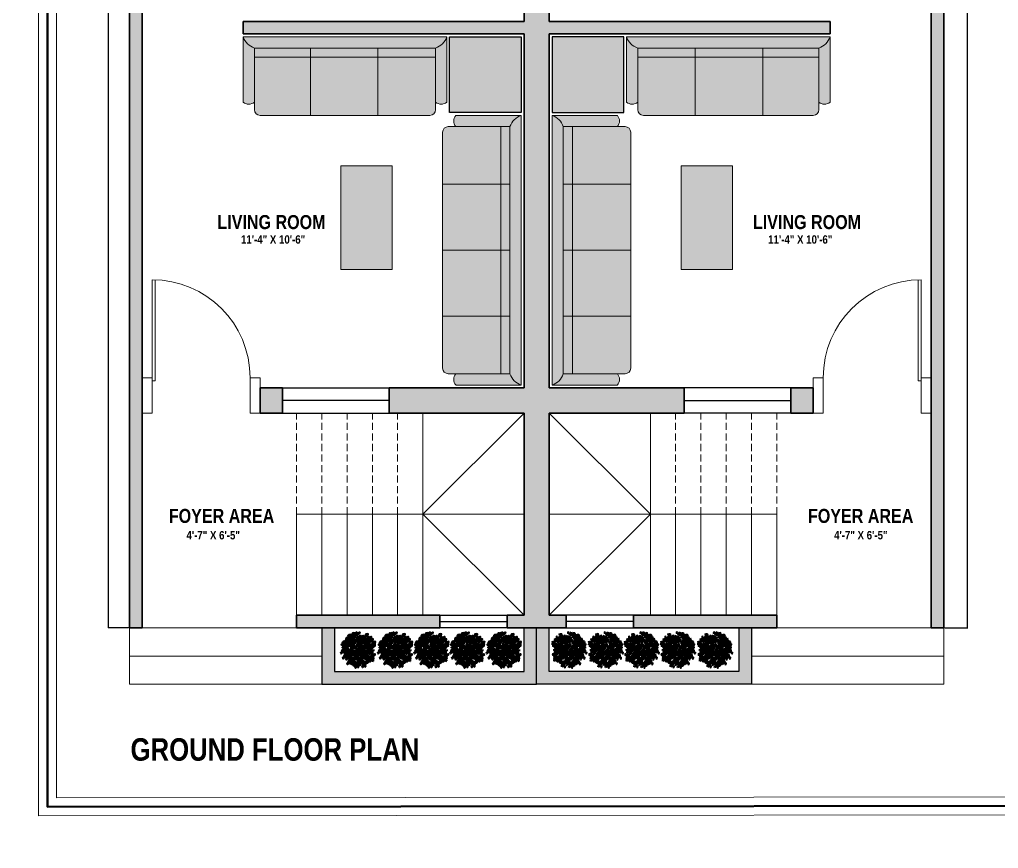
# Model space of a CAD drawing. Header units: inches. Extents: x 218041 to 238734, y -94371 to -86245.
# Drawn here: x 235626.2 to 235974.7, y -90932.5 to -90637.3 of the extents above; entities that cross this region are included whole.
import ezdxf

# ---------------------------------------------------------------- set-up
doc = ezdxf.new("R2010")
doc.units = ezdxf.units.IN
doc.header["$LTSCALE"] = 0.1
doc.header["$MEASUREMENT"] = 0
doc.header["$PDMODE"] = 35
doc.linetypes.add('DASHED2', pattern=[0.375, 0.25, -0.125])
doc.layers.add('dimension', color=5, linetype='Continuous')
doc.layers.add('TEXT', color=250, linetype='Continuous')
for name, color, linetype, lineweight in [('dw', 33, 'Continuous', 15), ('fur', 252, 'Continuous', 13), ('L-shrub', 74, 'Continuous', 35), ('my wall', 7, 'Continuous', 20), ('TREES', 74, 'Continuous', 5), ('Wall', 250, 'Continuous', 30)]:
    doc.layers.add(name, color=color, linetype=linetype, lineweight=lineweight)
doc.layers.add('garden', color=7, linetype='Continuous', lineweight=13, true_color=0x2e8a0a)
doc.layers.add('TAX 2', color=7, linetype='Continuous', true_color=0x5b605f)
doc.styles.get("Standard").update_dxf_attribs({"font": 'swisscb.ttf'})
doc.dimstyles.get("Standard").update_dxf_attribs({"dimtxt": 7, "dimasz": 7, "dimexe": 7, "dimexo": 7, "dimgap": 2, "dimtad": 0, "dimzin": 0, "dimdsep": 46, "dimlunit": 4, "dimtxsty": 'Standard', "dimblk": 'OBLIQUE', "dimcen": 0.09, "dimclrd": 256, "dimclre": 256, "dimclrt": 256, "dimadec": 1, "dimazin": 0, "dimtfac": 1, "dimtofl": 0, "dimtmove": 0, "dimatfit": 3, "dimldrblk": 'OBLIQUE', "dimfxl": 0, "dimfrac": 1, "dimtolj": 1, "dimtzin": 0, "dimlwd": 0, "dimlwe": 0, "dimarcsym": 0})

# ---------------------------------------------------------------- blocks, each defined once
blk = doc.blocks.new('flower shrub 3')
at = {"layer": 'L-shrub', "color": 108}
for p, q in [((-166, 183), (-150, 188)), ((-162, 158), (-166, 183)), ((-150, 167), (-162, 156)), ((-150, 188), (-150, 167)), ((-130, 217), (-123, 236)), ((-223, 82), (-227, 106)), ((-206, -97), (-206, -82)), ((-191, -112), (-206, -97)), ((-205, -83), (-184, -97)), ((-184, -97), (-191, -112)), ((-187, -151), (-180, -132)), ((-170, -152), (-187, -151)), ((-180, -132), (-165, -125)), ((-166, -127), (-170, -152)), ((-162, -112), (-146, -108)), ((-157, -137), (-162, -112)), ((-163, -172), (-163, -156)), ((10, -196), (26, -191)), ((15, -221), (10, -196)), ((26, -212), (15, -223)), ((26, -191), (26, -212))]:
    blk.add_line(p, q, dxfattribs=at)
at = {"layer": 'L-shrub', "color": 2}
for p, q in [((-114, 216), (-130, 217)), ((-123, 236), (-109, 243)), ((-110, 241), (-114, 216)), ((-104, 171), (-104, 187)), ((-90, 157), (-104, 171)), ((-103, 185), (-82, 171)), ((-96, 215), (-80, 219)), ((-92, 190), (-96, 215)), ((-80, 199), (-92, 188)), ((-82, 171), (-90, 157)), ((-80, 219), (-80, 199)), ((21, 185), (37, 190)), ((26, 161), (21, 185)), ((37, 170), (26, 158)), ((37, 190), (37, 170)), ((58, 162), (58, 178)), ((73, 148), (58, 162)), ((60, 176), (81, 162)), ((71, 222), (87, 226)), ((76, 197), (71, 222)), ((81, 162), (73, 148)), ((87, 206), (76, 194)), ((87, 226), (87, 206)), ((-227, 106), (-211, 111)), ((-211, 111), (-211, 91)), ((42, 36), (42, 52)), ((57, 21), (42, 36)), ((44, 50), (65, 36)), ((65, 36), (57, 21)), ((184, 9), (200, 14)), ((188, -15), (184, 9)), ((188, 21), (195, 40)), ((204, 19), (188, 21)), ((195, 40), (210, 46)), ((200, 14), (200, -6)), ((209, 44), (204, 19)), ((-146, -128), (-157, -139)), ((-146, -108), (-146, -128)), ((85, -54), (101, -49)), ((89, -79), (85, -54)), ((100, -70), (89, -81)), ((101, -49), (100, -70)), ((143, -142), (159, -137)), ((148, -167), (143, -142)), ((159, -137), (159, -158)), ((200, -6), (188, -18)), ((219, -21), (219, -5)), ((233, -35), (219, -21)), ((220, -6), (241, -21)), ((241, -21), (233, -35)), ((-149, -186), (-163, -172)), ((-162, -158), (-141, -172)), ((-141, -172), (-149, -186)), ((159, -158), (148, -169))]:
    blk.add_line(p, q, dxfattribs=at)
at = {"layer": 'L-shrub', "color": 98}
blk.add_line((-211, 91), (-223, 79), dxfattribs=at)
for points in [[(-233, 146), (-227, 151), (-237, 156), (-243, 153), (-236, 146)], [(-109, 156), (-114, 149), (-103, 146), (-98, 151), (-107, 155)], [(-215, 63), (-240, 65), (-240, 82), (-221, 76), (-213, 62)], [(-213, 88), (-228, 83), (-233, 99), (-212, 90)], [(-214, 85), (-200, 93), (-191, 79), (-214, 82)], [(-210, 69), (-214, 57), (-194, 57), (-210, 66)], [(-147, 25), (-163, 20), (-168, 35), (-147, 27)], [(-149, 125), (-153, 114), (-133, 113), (-149, 123)], [(-150, 91), (-125, 95), (-121, 79), (-141, 80), (-152, 91)], [(-99, 1), (-85, 10), (-76, -4), (-99, -1)], [(-71, 102), (-67, 90), (-53, 97), (-71, 102)], [(-149, -27), (-164, -39), (-169, -21), (-151, -17), (-149, -27)], [(-159, -12), (-153, -7), (-163, -2), (-168, -5), (-161, -12)], [(-152, -58), (-144, -49), (-163, -43), (-151, -56)], [(-159, -53), (-134, -49), (-130, -65), (-150, -65), (-161, -53)], [(-146, -116), (-132, -108), (-124, -121), (-146, -119)], [(-116, -90), (-104, -75), (-96, -91), (-112, -99), (-116, -90)], [(-103, -102), (-107, -108), (-96, -111), (-91, -106), (-100, -102)], [(-94, -15), (-99, -26), (-79, -27), (-95, -17)], [(-67, -58), (-72, -69), (-52, -69), (-67, -60)], [(-50, -111), (-66, -116), (-70, -100), (-49, -109)], [(-50, -94), (-42, -85), (-62, -79), (-49, -92)], [(-45, -96), (-50, -107), (-29, -108), (-45, -98)], [(-49, -80), (-35, -72), (-26, -85), (-49, -82)], [(-35, -136), (-10, -133), (-6, -149), (-26, -148), (-37, -136)], [(-24, -76), (-20, -88), (-6, -81), (-24, -76)], [(56, -29), (41, -41), (37, -23), (55, -19), (56, -29)], [(84, -86), (68, -97), (64, -80), (82, -76), (84, -86)], [(71, -105), (75, -144)], [(76, -115), (71, -122), (82, -124), (87, -120), (78, -115)], [(91, -132), (86, -143), (106, -144), (91, -134)], [(105, -154), (112, -149), (101, -144), (96, -147), (103, -154)], [(126, -149), (125, -137), (110, -139), (126, -149)], [(112, -112), (116, -124), (130, -117), (112, -112)], [(177, -140), (181, -151), (195, -145), (177, -140)], [(182, -117), (194, -102), (203, -118), (187, -126), (182, -117)], [(196, -129), (191, -135), (202, -138), (207, -134), (198, -129)], [(264, -109), (238, -106), (239, -90), (258, -95), (266, -109)], [(-118, -178), (-110, -168), (-130, -162), (-117, -176)], [(-31, -161), (-17, -153), (-8, -167), (-31, -164)]]:
    blk.add_lwpolyline(points, dxfattribs=at)
at = {"layer": 'L-shrub', "color": 92}
for points in [[(-213, 151), (-214, 164), (-229, 161), (-213, 151)], [(-107, 239), (-108, 252), (-123, 249), (-107, 239)], [(-123, 167), (-111, 183), (-102, 167), (-118, 158), (-123, 167)], [(-93, 160), (-109, 155), (-113, 171), (-92, 162)], [(-84, 212), (-109, 214), (-109, 231), (-90, 225), (-82, 211)], [(-93, 176), (-85, 186), (-105, 192), (-92, 179)], [(-82, 237), (-97, 232), (-102, 247), (-81, 239)], [(-82, 253), (-74, 263), (-93, 268), (-81, 255)], [(-84, 245), (-59, 249), (-55, 233), (-76, 233), (-87, 245)], [(-82, 204), (-57, 208), (-53, 192), (-73, 193), (-84, 204)], [(-80, 220), (-67, 229), (-58, 215), (-81, 218)], [(-76, 204), (-81, 193), (-61, 192), (-76, 202)], [(-74, 163), (-79, 152), (-59, 152), (-74, 161)], [(-78, 179), (-64, 188), (-56, 174), (-78, 177)], [(-50, 246), (-39, 262), (-30, 246), (-46, 237), (-50, 246)], [(-48, 206), (-36, 221), (-28, 205), (-44, 196), (-48, 206)], [(-37, 235), (-42, 228), (-31, 225), (-26, 230), (-35, 234)], [(-35, 194), (-40, 187), (-28, 185), (-24, 189), (-33, 194)], [(-19, 186), (-6, 195), (3, 181), (-20, 184)], [(14, 230), (-2, 218), (-6, 236), (12, 240), (14, 230)], [(5, 190), (10, 178), (23, 185), (5, 190)], [(17, 173), (24, 178), (13, 183), (8, 180), (15, 173)], [(27, 158), (12, 146), (8, 164), (25, 168), (27, 158)], [(11, 212), (22, 228), (31, 212), (15, 203), (11, 212)], [(24, 201), (19, 194), (30, 191), (35, 196), (26, 201)], [(47, 223), (22, 226), (22, 242), (41, 236), (49, 222)], [(38, 179), (37, 191), (22, 188), (38, 179)], [(60, 151), (35, 153), (35, 170), (55, 164), (62, 150)], [(50, 264), (57, 274), (38, 280), (50, 267)], [(63, 176), (47, 171), (43, 187), (64, 178)], [(63, 192), (71, 202), (51, 208), (64, 194)], [(85, 216), (91, 221), (81, 226), (75, 223), (83, 216)], [(95, 201), (80, 189), (75, 207), (93, 211), (95, 201)], [(106, 221), (104, 233), (90, 231), (106, 221)], [(101, 162), (107, 167), (97, 172), (91, 169), (99, 162)], [(128, 194), (103, 196), (103, 213), (123, 207), (130, 193)], [(121, 167), (120, 179), (105, 177), (121, 167)], [(131, 219), (115, 214), (110, 229), (131, 221)], [(131, 235), (138, 245), (119, 250), (131, 237)], [(146, 165), (131, 160), (126, 175), (147, 167)], [(147, 181), (154, 190), (135, 196), (147, 183)], [(173, 148), (179, 153), (169, 159), (164, 156), (171, 149)], [(194, 154), (193, 166), (178, 163), (194, 154)], [(219, 151), (203, 146), (198, 162), (219, 153)], [(219, 167), (226, 177), (207, 183), (220, 170)], [(-213, 104), (-205, 114), (-224, 120), (-212, 106)], [(-218, 109), (-193, 113), (-189, 97), (-209, 98), (-220, 110)], [(-191, 124), (-216, 126), (-216, 143), (-196, 137), (-188, 123)], [(-170, 99), (-175, 93), (-164, 90), (-159, 94), (-168, 99)], [(-121, 70), (-117, 59), (-103, 65), (-121, 70)], [(-116, 93), (-104, 108), (-96, 92), (-112, 84), (-116, 93)], [(-103, 81), (-107, 74), (-96, 72), (-91, 76), (-100, 81)], [(-102, 26), (-77, 30), (-73, 14), (-94, 14), (-105, 26)], [(-100, 123), (-75, 127), (-71, 111), (-91, 111), (-102, 123)], [(-92, 82), (-97, 71), (-77, 70), (-92, 80)], [(-66, 124), (-54, 140), (-46, 124), (-62, 115), (-66, 124)], [(-53, 113), (-58, 106), (-46, 103), (-42, 108), (-51, 113)], [(-47, 82), (-52, 71), (-32, 70), (-47, 80)], [(-51, 98), (-37, 107), (-29, 93), (-51, 96)], [(-26, 102), (-22, 90), (-8, 97), (-26, 102)], [(-8, 113), (-12, 106), (-1, 103), (3, 108), (-6, 113)], [(7, 89), (2, 78), (23, 77), (7, 87)], [(4, 67), (29, 70), (33, 55), (13, 55), (2, 67)], [(3, 105), (17, 113), (26, 100), (3, 103)], [(12, 26), (7, 15), (27, 14), (12, 23)], [(8, 42), (21, 50), (30, 37), (8, 39)], [(28, 109), (32, 97), (46, 104), (28, 109)], [(33, 131), (45, 147), (54, 131), (37, 122), (33, 131)], [(46, 119), (42, 113), (53, 110), (58, 115), (49, 119)], [(67, -9), (66, 3), (51, 1), (67, -9)], [(60, 139), (85, 143), (89, 127), (69, 127), (58, 139)], [(72, 67), (97, 70), (101, 55), (80, 55), (69, 67)], [(75, 42), (89, 50), (98, 37), (75, 39)], [(79, 26), (75, 15), (95, 14), (79, 23)], [(92, 5), (100, 14), (80, 20), (93, 7)], [(89, 118), (93, 106), (107, 113), (89, 118)], [(100, 45), (105, 34), (118, 40), (100, 45)], [(107, 128), (103, 122), (114, 119), (119, 124), (110, 128)], [(105, 68), (117, 83), (126, 67), (110, 59), (105, 68)], [(105, -3), (119, 5), (127, -9), (105, -6)], [(119, 56), (114, 50), (125, 47), (130, 51), (121, 56)], [(120, 80), (115, 69), (136, 68), (120, 78)], [(130, 0), (134, -11), (148, -5), (130, 0)], [(135, 23), (147, 38), (155, 22), (139, 14), (135, 23)], [(159, 110), (155, 104), (166, 101), (171, 106), (162, 110)], [(171, 107), (196, 111), (200, 95), (180, 96), (169, 107)], [(169, 0), (180, 16), (189, 0), (173, -9), (169, 0)], [(179, 66), (174, 55), (194, 55), (179, 64)], [(175, 82), (189, 91), (197, 77), (175, 80)], [(216, 126), (191, 129), (191, 145), (211, 139), (218, 125)], [(196, 71), (221, 75), (225, 59), (205, 60), (194, 71)], [(204, 30), (199, 19), (219, 19), (204, 28)], [(200, 86), (204, 75), (218, 81), (200, 86)], [(200, 46), (213, 55), (222, 41), (200, 44)], [(205, 109), (217, 124), (225, 108), (209, 99), (205, 109)], [(218, 97), (213, 90), (225, 88), (229, 92), (220, 97)], [(227, 24), (234, 29), (223, 34), (218, 31), (225, 25)], [(237, 9), (222, -3), (218, 15), (235, 19), (237, 9)], [(225, 50), (229, 39), (243, 45), (225, 50)], [(230, 72), (241, 88), (250, 72), (234, 63), (230, 72)], [(248, 30), (247, 42), (232, 39), (248, 30)], [(243, 61), (238, 54), (250, 52), (254, 56), (245, 61)], [(270, 2), (245, 5), (245, 21), (265, 15), (272, 1)], [(273, 43), (281, 53), (261, 59), (274, 45)], [(-116, -34), (-141, -32), (-141, -15), (-121, -21), (-114, -35)], [(-125, -52), (-113, -36), (-105, -52), (-121, -61), (-125, -52)], [(-75, -108), (-76, -96), (-91, -99), (-75, -108)], [(-75, -17), (-50, -13), (-46, -29), (-67, -28), (-78, -17)], [(-71, -42), (-58, -33), (-49, -47), (-71, -44)], [(-64, -146), (-52, -131), (-44, -147), (-60, -156), (-64, -146)], [(-46, -38), (-42, -49), (-29, -43), (-46, -38)], [(-41, -16), (-30, 0), (-21, -16), (-37, -25), (-41, -16)], [(-28, -27), (-33, -34), (-22, -36), (-17, -32), (-26, -27)], [(-19, -54), (-7, -38), (2, -54), (-14, -63), (-19, -54)], [(4, -48), (29, -45), (33, -61), (13, -60), (2, -48)], [(29, -105), (54, -101), (58, -117), (37, -116), (26, -105)], [(37, -146), (32, -157), (52, -157), (37, -148)], [(47, -14), (53, -9), (43, -4), (37, -7), (44, -14)], [(63, -104), (74, -88), (83, -104), (67, -113), (63, -104)], [(90, -37), (64, -34), (65, -17), (84, -23), (92, -37)], [(92, -11), (77, -16), (72, -1), (93, -9)], [(94, -65), (93, -53), (78, -56), (94, -65)], [(83, -91), (108, -88), (112, -103), (92, -103), (81, -91)], [(117, -93), (92, -90), (92, -74), (111, -80), (119, -94)], [(109, -19), (104, -31), (124, -31), (109, -22)], [(117, -90), (128, -75), (137, -91), (121, -99), (117, -90)], [(130, -102), (125, -108), (137, -111), (141, -106), (132, -102)], [(151, -151), (135, -156), (131, -141), (152, -149)], [(143, -42), (138, -53), (158, -54), (143, -44)], [(139, -26), (152, -17), (161, -31), (139, -28)], [(151, -135), (159, -125), (139, -120), (152, -133)], [(148, -118), (173, -115), (177, -130), (157, -130), (146, -118)], [(152, -143), (166, -135), (175, -148), (152, -146)], [(164, -22), (168, -34), (182, -27), (164, -22)], [(178, -46), (184, -41), (174, -35), (168, -38), (176, -45)], [(179, -112), (174, -123), (194, -124), (179, -114)], [(175, -96), (189, -87), (197, -101), (175, -98)], [(182, -11), (177, -18), (189, -21), (193, -16), (184, -11)], [(198, -40), (197, -28), (182, -31), (198, -40)], [(200, -92), (204, -104), (218, -97), (200, -92)], [(223, -43), (208, -48), (203, -32), (224, -41)], [(205, -70), (217, -54), (225, -70), (209, -79), (205, -70)], [(223, -27), (231, -17), (211, -11), (224, -24)], [(221, -87), (227, -81), (217, -76), (211, -79), (218, -86)], [(218, -81), (213, -88), (225, -91), (229, -86), (220, -81)], [(266, -84), (251, -88), (246, -73), (267, -82)], [(266, -67), (274, -58), (254, -52), (267, -65)], [(-6, -158), (-2, -169), (12, -163), (-6, -158)], [(148, -176), (123, -174), (123, -157), (143, -163), (150, -177)]]:
    blk.add_lwpolyline(points, dxfattribs=at)
at = {"layer": 'L-shrub', "color": 108}
for points in [[(-188, 149), (-203, 144), (-208, 159), (-187, 151)], [(-188, 165), (-180, 175), (-200, 180), (-187, 167)], [(-190, 200), (-166, 204), (-161, 188), (-182, 188), (-193, 200)], [(-187, 175), (-173, 183), (-164, 170), (-187, 173)], [(-183, 159), (-187, 148), (-167, 147), (-183, 157)], [(-162, 179), (-157, 167), (-144, 174), (-162, 179)], [(-157, 166), (-132, 170), (-128, 154), (-148, 154), (-159, 166)], [(-157, 201), (-145, 217), (-136, 200), (-152, 192), (-157, 201)], [(-143, 189), (-148, 183), (-137, 180), (-132, 185), (-141, 189)], [(-139, 157), (-132, 162), (-143, 168), (-148, 165), (-141, 158)], [(-127, 234), (-121, 239), (-131, 244), (-137, 241), (-129, 234)], [(-117, 219), (-133, 207), (-137, 225), (-119, 229), (-117, 219)], [(-118, 163), (-119, 175), (-134, 172), (-118, 163)], [(-53, 183), (-49, 172), (-35, 178), (-53, 183)], [(-15, 170), (-20, 159), (0, 158), (-15, 168)], [(-283, 40), (-258, 43), (-254, 27), (-274, 28), (-285, 40)], [(-279, 15), (-265, 23), (-257, 9), (-279, 12)], [(-258, 85), (-252, 90), (-262, 95), (-268, 92), (-260, 85)], [(-249, 70), (-264, 58), (-268, 76), (-250, 80), (-249, 70)], [(-238, 91), (-239, 103), (-254, 100), (-238, 91)], [(-254, 18), (-250, 7), (-236, 13), (-254, 18)], [(-249, 41), (-237, 56), (-229, 40), (-245, 32), (-249, 41)], [(-224, 131), (-239, 119), (-243, 137), (-225, 141), (-224, 131)], [(-236, 29), (-241, 23), (-229, 20), (-225, 24), (-234, 29)], [(-183, 7), (-198, -5), (-203, 13), (-185, 17), (-183, 7)], [(-193, 22), (-187, 27), (-197, 32), (-202, 29), (-195, 22)], [(-172, 27), (-173, 39), (-188, 37), (-172, 27)], [(-153, 141), (-139, 150), (-130, 136), (-153, 139)], [(-129, 142), (-144, 130), (-148, 148), (-131, 152), (-129, 142)], [(-142, 51), (-147, 39), (-126, 39), (-142, 48)], [(-146, 66), (-132, 75), (-124, 61), (-146, 64)], [(-113, -9), (-129, -14), (-134, 2), (-113, -7)], [(-113, 7), (-106, 17), (-125, 23), (-112, 9)], [(-74, 5), (-69, -7), (-56, 0), (-74, 5)], [(-68, 27), (-57, 43), (-48, 27), (-64, 18), (-68, 27)], [(-55, 16), (-60, 9), (-49, 6), (-44, 11), (-53, 16)], [(38, 68), (49, 83), (58, 67), (42, 59), (38, 68)], [(135, -1), (160, 3), (164, -13), (144, -13), (133, -1)], [(-275, -1), (-280, -12), (-260, -13), (-275, -4)], [(-242, -120), (-236, -115), (-246, -110), (-252, -113), (-245, -120)], [(-233, -135), (-248, -147), (-252, -129), (-234, -125), (-233, -135)], [(-222, -115), (-223, -103), (-238, -105), (-222, -115)], [(-231, -17), (-206, -13), (-202, -29), (-222, -28), (-233, -17)], [(-223, -58), (-228, -69), (-208, -69), (-223, -60)], [(-227, -42), (-214, -33), (-205, -47), (-227, -44)], [(-200, -143), (-225, -140), (-225, -123), (-205, -129), (-197, -143)], [(-215, -139), (-190, -135), (-186, -151), (-207, -150), (-218, -139)], [(-197, -118), (-212, -122), (-217, -107), (-196, -115)], [(-197, -101), (-189, -92), (-209, -86), (-196, -99)], [(-197, -78), (-191, -72), (-201, -67), (-207, -70), (-199, -77)], [(-188, -92), (-203, -104), (-207, -87), (-189, -82), (-188, -92)], [(-202, -38), (-198, -49), (-184, -43), (-202, -38)], [(-197, -16), (-185, 0), (-177, -16), (-193, -25), (-197, -16)], [(-177, -72), (-178, -60), (-193, -62), (-177, -72)], [(-184, -27), (-189, -34), (-177, -36), (-173, -32), (-182, -27)], [(-181, -137), (-170, -122), (-161, -138), (-177, -147), (-181, -137)], [(-154, -100), (-179, -97), (-179, -81), (-160, -86), (-152, -100)], [(-168, -149), (-173, -156), (-162, -158), (-157, -154), (-166, -149)], [(-152, -75), (-167, -79), (-172, -64), (-151, -72)], [(-151, -94), (-156, -105), (-135, -106), (-151, -96)], [(-155, -78), (-141, -69), (-133, -83), (-155, -80)], [(-150, -91), (-125, -88), (-121, -103), (-141, -103), (-152, -91)], [(-130, -74), (-126, -85), (-112, -79), (-130, -74)], [(-112, -63), (-116, -70), (-105, -73), (-101, -68), (-109, -63)], [(-98, -148), (-73, -144), (-69, -160), (-89, -159), (-100, -148)], [(-1, -135), (11, -120), (20, -136), (4, -144), (-1, -135)], [(8, -73), (21, -65), (30, -79), (8, -76)], [(32, -130), (46, -121), (55, -135), (32, -132)], [(33, -70), (37, -81), (51, -75), (33, -70)], [(38, -47), (49, -32), (58, -48), (42, -56), (38, -47)], [(51, -59), (46, -65), (57, -68), (62, -64), (53, -59)], [(74, -71), (80, -66), (70, -60), (64, -63), (72, -70)], [(171, -71), (196, -67), (200, -83), (180, -83), (169, -71)], [(221, -68), (195, -65), (196, -49), (215, -55), (223, -69)], [(241, -81), (240, -69), (225, -71), (241, -81)], [(-211, -164), (-198, -155), (-189, -169), (-212, -166)], [(-207, -180), (-212, -191), (-192, -191), (-207, -182)], [(-187, -160), (-182, -171), (-169, -165), (-187, -160)], [(-163, -197), (-157, -192), (-167, -187), (-173, -190), (-166, -197)], [(-154, -212), (-169, -224), (-173, -206), (-155, -202), (-154, -212)], [(-143, -192), (-144, -179), (-159, -182), (-143, -192)], [(-121, -219), (-146, -217), (-145, -200), (-126, -206), (-118, -220)], [(-118, -194), (-133, -199), (-138, -183), (-117, -192)], [(-123, -233), (-117, -228), (-127, -223), (-132, -226), (-125, -233)], [(-113, -248), (-128, -260), (-132, -242), (-115, -238), (-113, -248)], [(-102, -228), (-103, -216), (-118, -218), (-102, -228)], [(-80, -255), (-105, -253), (-105, -236), (-85, -242), (-78, -256)], [(-77, -230), (-93, -235), (-98, -220), (-76, -228)], [(-90, -189), (-95, -200), (-74, -200), (-90, -191)], [(-94, -173), (-80, -164), (-72, -178), (-94, -175)], [(-77, -214), (-69, -204), (-89, -199), (-76, -212)], [(-84, -195), (-59, -191), (-55, -207), (-76, -207), (-87, -195)], [(-80, -220), (-67, -211), (-58, -225), (-81, -222)], [(-76, -236), (-81, -247), (-61, -248), (-76, -238)], [(-69, -169), (-65, -180), (-51, -174), (-69, -169)], [(-56, -216), (-51, -228), (-38, -221), (-56, -216)], [(-51, -158), (-55, -165), (-44, -167), (-40, -163), (-48, -158)], [(-50, -194), (-39, -178), (-30, -194), (-46, -203), (-50, -194)], [(-37, -205), (-42, -212), (-31, -215), (-26, -210), (-35, -205)], [(-27, -177), (-32, -188), (-11, -189), (-27, -180)], [(11, -197), (17, -192), (7, -187), (1, -190), (8, -197)], [(20, -212), (5, -224), (1, -206), (19, -202), (20, -212)], [(31, -192), (30, -179), (15, -182), (31, -192)], [(53, -219), (28, -217), (28, -200), (48, -206), (56, -220)], [(56, -194), (41, -199), (36, -183), (57, -192)], [(56, -178), (64, -168), (44, -162), (57, -176)], [(58, -197), (83, -194), (87, -209), (67, -209), (56, -197)], [(66, -238), (61, -249), (81, -250), (66, -240)], [(62, -222), (76, -214), (84, -227), (62, -225)], [(87, -218), (91, -230), (105, -223), (87, -218)], [(92, -196), (104, -181), (112, -197), (96, -205), (92, -196)], [(115, -169), (100, -181), (96, -163), (113, -159), (115, -169)], [(105, -208), (100, -214), (112, -217), (116, -213), (107, -208)], [(130, -206), (136, -201), (126, -196), (121, -199), (128, -206)], [(140, -221), (125, -233), (121, -215), (138, -211), (140, -221)], [(151, -201), (150, -188), (135, -191), (151, -201)], [(173, -228), (148, -226), (148, -209), (168, -215), (175, -229)], [(156, -159), (151, -170), (172, -171), (156, -162)], [(176, -203), (160, -208), (155, -193), (177, -201)], [(176, -187), (184, -177), (164, -172), (177, -185)]]:
    blk.add_lwpolyline(points, dxfattribs=at)
at = {"layer": 'L-shrub', "color": 2}
for points in [[(-96, 135), (-121, 138), (-121, 154), (-101, 148), (-93, 134)], [(-56, 224), (-51, 212), (-38, 219), (-56, 224)], [(-23, 211), (2, 215), (6, 199), (-15, 199), (-26, 211)], [(4, 245), (10, 250), (0, 256), (-6, 253), (2, 246)], [(24, 251), (23, 263), (8, 260), (24, 251)], [(49, 248), (34, 243), (29, 259), (50, 250)], [(111, 147), (95, 135), (91, 153), (109, 157), (111, 147)], [(94, 140), (106, 156), (115, 140), (98, 131), (94, 140)], [(144, 139), (119, 142), (119, 159), (138, 153), (146, 139)], [(-189, 88), (-185, 77), (-171, 83), (-189, 88)], [(-184, 111), (-172, 126), (-163, 110), (-179, 102), (-184, 111)], [(-150, 0), (-175, 2), (-175, 19), (-155, 13), (-148, -1)], [(-147, 41), (-139, 51), (-159, 56), (-146, 43)], [(-138, -6), (-140, 6), (-154, 12), (-138, -6)], [(-128, 145), (-124, 133), (-110, 140), (-128, 145)], [(-96, 98), (-82, 107), (-74, 93), (-96, 96)], [(-55, 123), (-30, 127), (-26, 111), (-46, 111), (-57, 123)], [(-21, 124), (-9, 140), (-1, 124), (-17, 115), (-21, 124)], [(-1, 130), (24, 134), (28, 118), (8, 118), (-3, 130)], [(33, 45), (37, 34), (51, 40), (33, 45)], [(51, 56), (46, 50), (57, 47), (62, 51), (53, 56)], [(68, 98), (63, 87), (84, 86), (68, 96)], [(64, 114), (78, 123), (87, 109), (64, 112)], [(101, 21), (126, 25), (130, 9), (110, 10), (99, 22)], [(112, 121), (137, 125), (141, 109), (121, 109), (110, 121)], [(116, 96), (130, 104), (139, 91), (116, 94)], [(141, 100), (145, 88), (159, 95), (141, 100)], [(148, 11), (143, 5), (155, 2), (159, 6), (150, 11)], [(146, 122), (158, 138), (166, 122), (150, 113), (146, 122)], [(183, 133), (168, 121), (163, 139), (181, 143), (183, 133)], [(273, 27), (257, 22), (253, 38), (274, 29)], [(-142, -132), (-147, -143), (-126, -144), (-142, -134)], [(-121, -112), (-117, -124), (-103, -117), (-121, -112)], [(-96, -114), (-89, -109), (-100, -103), (-105, -106), (-98, -113)], [(-86, -128), (-101, -140), (-105, -123), (-88, -118), (-86, -128)], [(-53, -136), (-78, -133), (-78, -117), (-58, -122), (-51, -136)], [(-53, -55), (-28, -51), (-24, -67), (-44, -67), (-55, -55)], [(-6, -66), (-10, -72), (1, -75), (6, -70), (-3, -66)], [(12, -89), (7, -100), (27, -101), (12, -92)], [(13, -147), (8, -153), (19, -156), (24, -152), (15, -147)], [(57, -126), (62, -137), (75, -131), (57, -126)], [(87, -116), (100, -108), (109, -121), (87, -119)], [(119, -68), (104, -73), (99, -57), (120, -66)], [(120, -51), (127, -42), (108, -36), (120, -49)], [(187, -61), (172, -73), (168, -55), (186, -51), (187, -61)], [(230, -101), (215, -113), (211, -96), (229, -91), (230, -101)]]:
    blk.add_lwpolyline(points, dxfattribs=at)
at = {"layer": 'L-shrub', "color": 32}
for points in [[(-59, 140), (-94, 221)], [(66, 157), (93, 204)], [(-7, 5), (-201, -54)], [(-10, 24), (-167, 132)], [(-3, 7), (-52, 125)], [(-3, 7), (56, 137)], [(10, 7), (125, 59)], [(15, 7), (137, 27)], [(15, 5), (157, -137)], [(122, 57), (201, 96)], [(-3, 0), (-182, -98)], [(-3, -5), (-52, -206)], [(-13, -149), (-20, -90)], [(-12, -147), (0, -243)], [(7, -10), (132, -196)], [(56, -29), (171, -41)]]:
    blk.add_lwpolyline(points, dxfattribs=at)
blk = doc.blocks.new('DDGSDGD')
at = {"layer": 'garden', "lineweight": 0, "true_color": 0xd7c2ad}
h = blk.add_hatch(color=9, dxfattribs=at)
h.dxf.hatch_style = 1
h.paths.add_polyline_path([(1367.52, -10520.64, 0.233534), (1371.52, -10524.64), (1436.02, -10524.64, 0.233534), (1440.02, -10520.64)])
h.paths.add_polyline_path([(1440.02, -10520.64, -0.233534), (1436.02, -10524.64), (1436.02, -10543.89, 0.374827), (1440.02, -10543.89)])
h.paths.add_polyline_path([(1371.52, -10524.64, -0.233534), (1367.52, -10520.64), (1367.52, -10543.89, 0.374827), (1371.52, -10543.89)])
at = {"layer": 'TAX 2', "lineweight": 0, "true_color": 0xc7c8ca}
h = blk.add_hatch(color=9, dxfattribs=at)
h.dxf.hatch_style = 1
h.paths.add_polyline_path([(1415.52, -10548.64), (1415.52, -10527.91), (1391.52, -10527.91), (1391.52, -10548.64)])
h.paths.add_polyline_path([(1415.52, -10548.64), (1434.02, -10548.64, 0.414214), (1436.02, -10546.64), (1436.02, -10527.91), (1415.52, -10527.91)])
h.paths.add_polyline_path([(1371.52, -10527.91), (1371.52, -10546.64, 0.414214), (1373.52, -10548.64), (1391.52, -10548.64), (1391.52, -10527.91)])
h.paths.add_polyline_path([(1391.52, -10527.91), (1391.52, -10524.64), (1371.52, -10524.64), (1371.52, -10527.91)])
h.paths.add_polyline_path([(1415.52, -10527.91), (1415.52, -10524.64), (1391.52, -10524.64), (1391.52, -10527.91)])
h.paths.add_polyline_path([(1436.02, -10527.91), (1436.02, -10524.64), (1415.52, -10524.64), (1415.52, -10527.91)])
at = {"layer": 'fur'}
for p, q in [((1440.02, -10520.64), (1367.52, -10520.64)), ((1367.52, -10520.64), (1367.52, -10543.89)), ((1440.02, -10520.64), (1440.02, -10543.89)), ((1367.52, -10524.64), (1367.52, -10543.89)), ((1371.52, -10524.64), (1371.52, -10546.64)), ((1436.02, -10524.64), (1371.52, -10524.64)), ((1391.52, -10524.64), (1391.52, -10548.64)), ((1415.52, -10524.64), (1415.52, -10548.64)), ((1436.02, -10524.64), (1436.02, -10546.64)), ((1371.52, -10527.91), (1436.02, -10527.91)), ((1373.52, -10548.64), (1434.02, -10548.64))]:
    blk.add_line(p, q, dxfattribs=at)
for centre, radius, start, end in [((1373.57, -10518.59), 6.39, 198.7101, 251.2899), ((1433.97, -10518.59), 6.39, 288.7101, 341.2899), ((1369.52, -10541.6), 3.04, 228.9053, 311.0947), ((1438.02, -10541.6), 3.04, 228.9053, 311.0947), ((1373.52, -10546.64), 2, 180, 270), ((1434.02, -10546.64), 2, 270, 0)]:
    blk.add_arc(centre, radius, start, end, dxfattribs=at)
blk = doc.blocks.new('ZFASDF')
at = {"layer": 'dw'}
for p, q in [((231693.76, -88119.83), (231668.06, -88119.83)), ((231668.06, -88119.83), (231668.06, -88120.63)), ((231693.78, -88120.63), (231659.86, -88120.63))]:
    blk.add_line(p, q, dxfattribs=at)
for points in [[(231668.86, -88095.71), (231659.86, -88095.71), (231659.86, -88093.17), (231668.86, -88093.17)], [(231668.86, -88120.63), (231659.86, -88120.63), (231659.86, -88123.17), (231668.86, -88123.17)]]:
    blk.add_lwpolyline(points, close=True, dxfattribs=at)
blk.add_arc((231668.86, -88120.63), 24.92, 0, 90, dxfattribs=at)
blk = doc.blocks.new('SO')
at = {"layer": 'garden', "lineweight": 0, "true_color": 0xd7c2ad}
h = blk.add_hatch(color=9, dxfattribs=at)
h.dxf.hatch_style = 1
h.paths.add_polyline_path([(242498.26, -92899.4, 0.233534), (242494.26, -92903.4), (242494.26, -92991.4, 0.233534), (242498.26, -92995.4)])
h.paths.add_polyline_path([(242498.26, -92995.4, -0.233534), (242494.26, -92991.4), (242475.01, -92991.4, 0.374827), (242475.01, -92995.4)])
h.paths.add_polyline_path([(242475.01, -92903.4), (242494.26, -92903.4, -0.233534), (242498.26, -92899.4), (242475.01, -92899.4, 0.374827)])
at = {"layer": 'TAX 2', "lineweight": 0, "true_color": 0xc7c8ca}
h = blk.add_hatch(color=9, dxfattribs=at)
h.dxf.hatch_style = 1
h.paths.add_polyline_path([(242470.26, -92970.9), (242490.99, -92970.9), (242490.99, -92947.4), (242470.26, -92947.4)])
h.paths.add_polyline_path([(242470.26, -92970.9), (242470.26, -92989.4, 0.414214), (242472.26, -92991.4), (242490.99, -92991.4), (242490.99, -92970.9)])
h.paths.add_polyline_path([(242490.99, -92903.4), (242472.26, -92903.4, 0.414207), (242470.26, -92905.4), (242470.26, -92947.4), (242490.99, -92947.4)])
h.paths.add_polyline_path([(242490.99, -92947.4), (242494.26, -92947.4), (242494.26, -92903.4), (242490.99, -92903.4)])
h.paths.add_polyline_path([(242490.99, -92970.9), (242494.26, -92970.9), (242494.26, -92947.4), (242490.99, -92947.4)])
h.paths.add_polyline_path([(242490.99, -92991.4), (242494.26, -92991.4), (242494.26, -92970.9), (242490.99, -92970.9)])
at = {"layer": 'fur'}
for p, q in [((242498.26, -92899.4), (242475.01, -92899.4)), ((242494.26, -92899.4), (242475.01, -92899.4)), ((242498.26, -92995.4), (242498.26, -92899.4)), ((242494.26, -92903.4), (242472.26, -92903.4)), ((242490.99, -92903.4), (242490.99, -92991.4)), ((242494.26, -92991.4), (242494.26, -92903.4)), ((242470.26, -92905.4), (242470.26, -92989.4)), ((242494.26, -92923.9), (242470.26, -92923.9)), ((242494.26, -92947.4), (242470.26, -92947.4)), ((242494.26, -92970.9), (242470.26, -92970.9)), ((242494.26, -92991.4), (242472.26, -92991.4)), ((242498.26, -92995.4), (242475.01, -92995.4))]:
    blk.add_line(p, q, dxfattribs=at)
for centre, radius, start, end in [((242477.3, -92901.4), 3.04, 138.9053, 221.0947), ((242500.31, -92905.45), 6.39, 108.7101, 161.2899), ((242472.26, -92905.4), 2, 90, 180), ((242472.26, -92989.4), 2, 180, 270), ((242477.3, -92993.4), 3.04, 138.9053, 221.0947), ((242500.31, -92989.35), 6.39, 198.7101, 251.2899)]:
    blk.add_arc(centre, radius, start, end, dxfattribs=at)
blk = doc.blocks.new('_ArchTick')
at = {"color": 0, "linetype": 'ByBlock', "const_width": 0.15}
blk.add_lwpolyline([(-0.5, -0.5), (0.5, 0.5)], dxfattribs=at)
blk = doc.blocks.new('*D732')
at = {"color": 5, "transparency": 16777216}
for p, q in [((235664.92, -90373.98), (235657.77, -90373.98)), ((235657.83, -90373.96), (235657.83, -90606.67)), ((235657.83, -90853.99), (235657.83, -90621.28)), ((235664.92, -90853.98), (235657.77, -90853.98))]:
    blk.add_line(p, q, dxfattribs=at)
at = {"layer": 'Defpoints', "color": 0, "lineweight": -3, "transparency": 16777216}
for p in [(235665.3, -90373.98), (235657.83, -90853.98), (235665.3, -90853.98)]:
    blk.add_point(p, dxfattribs=at)
at = {"color": 5, "transparency": 16777216, "xscale": 0.125, "yscale": 0.125, "zscale": 0.125}
for p, rotation in [((235657.83, -90373.98), 90), ((235657.83, -90853.98), 270)]:
    blk.add_blockref('_ArchTick', p, dxfattribs=dict(at, rotation=rotation))
at = {"color": 5, "lineweight": -3, "transparency": 16777216, "insert": (235657.83, -90613.98), "char_height": 10, "attachment_point": 5, "rotation": 90}
blk.add_mtext("\\A1;40'", dxfattribs=at)
blk = doc.blocks.new('*D733')
at = {"color": 5, "transparency": 16777216}
for p, q in [((235955.67, -90373.98), (235963.82, -90373.98)), ((235963.76, -90373.96), (235963.76, -90606.67)), ((235963.76, -90853.99), (235963.76, -90621.28)), ((235955.67, -90853.98), (235963.82, -90853.98))]:
    blk.add_line(p, q, dxfattribs=at)
at = {"layer": 'Defpoints', "color": 0, "lineweight": -3, "transparency": 16777216}
for p in [(235955.3, -90373.98), (235955.3, -90853.98), (235963.76, -90853.98)]:
    blk.add_point(p, dxfattribs=at)
at = {"color": 5, "transparency": 16777216, "xscale": 0.125, "yscale": 0.125, "zscale": 0.125}
for p, rotation in [((235963.76, -90373.98), 90), ((235963.76, -90853.98), 270)]:
    blk.add_blockref('_ArchTick', p, dxfattribs=dict(at, rotation=rotation))
at = {"color": 5, "lineweight": -3, "transparency": 16777216, "insert": (235963.76, -90613.98), "char_height": 10, "attachment_point": 5, "rotation": 90}
blk.add_mtext("\\A1;40'", dxfattribs=at)

msp = doc.modelspace()

# ---------------------------------------------------------------- hatches: boundary and pattern name
at = {"lineweight": -3, "true_color": 0x636466, "transparency": 33554687}
h = msp.add_hatch(color=251, dxfattribs=at)
h.dxf.hatch_style = 1
h.paths.add_polyline_path([(235778.799, -90420.475), (235756.799, -90420.475), (235756.799, -90429.475), (235778.799, -90429.475)], flags=17)
h.paths.add_polyline_path([(235863.799, -90420.475), (235841.799, -90420.475), (235841.799, -90429.475), (235863.799, -90429.475)], flags=17)
h.paths.add_polyline_path([(235814.799, -90420.475), (235814.799, -90378.475), (235899.799, -90378.475), (235899.799, -90387.475), (235908.799, -90387.475), (235908.799, -90378.475), (235950.799, -90378.475), (235950.799, -90853.975), (235955.299, -90853.975), (235955.299, -90373.975), (235899.799, -90373.975), (235810.299, -90373.975), (235720.799, -90373.975), (235665.299, -90373.975), (235665.299, -90853.975), (235669.799, -90853.975), (235669.799, -90378.475), (235711.799, -90378.475), (235711.799, -90387.475), (235720.799, -90387.475), (235720.799, -90378.475), (235805.799, -90378.475), (235805.799, -90420.475), (235805.799, -90525.475), (235705.799, -90525.475), (235705.799, -90529.975), (235805.799, -90529.975), (235805.799, -90637.975), (235705.799, -90637.975), (235705.799, -90642.475), (235805.799, -90642.475), (235805.799, -90768.475), (235757.799, -90768.475), (235757.799, -90777.475), (235805.799, -90777.475), (235805.799, -90849.475), (235799.799, -90849.475), (235799.799, -90853.975), (235810.299, -90853.975), (235820.799, -90853.975), (235820.799, -90849.475), (235814.799, -90849.475), (235814.799, -90777.475), (235862.799, -90777.475), (235862.799, -90768.475), (235814.799, -90768.475), (235814.799, -90642.475), (235914.799, -90642.475), (235914.799, -90637.975), (235814.799, -90637.975), (235814.799, -90529.975), (235914.799, -90529.975), (235914.799, -90525.475), (235814.799, -90525.475)])
h.paths.add_polyline_path([(235720.799, -90411.475), (235711.799, -90411.475), (235711.799, -90474.475), (235699.799, -90474.475), (235699.799, -90478.975), (235716.299, -90478.975), (235716.299, -90429.475), (235720.799, -90429.475)], flags=17)
h.paths.add_polyline_path([(235908.799, -90411.475), (235899.799, -90411.475), (235899.799, -90429.475), (235904.299, -90429.475), (235904.299, -90478.975), (235920.799, -90478.975), (235920.799, -90474.475), (235908.799, -90474.475)], flags=17)
h.paths.add_polyline_path([(235908.799, -90768.475), (235900.799, -90768.475), (235900.799, -90777.475), (235908.799, -90777.475)], flags=17)
h.paths.add_polyline_path([(235719.799, -90768.475), (235711.799, -90768.475), (235711.799, -90777.475), (235719.799, -90777.475)], flags=17)
h.paths.add_polyline_path([(235775.799, -90849.475), (235724.799, -90849.475), (235724.799, -90853.975), (235733.799, -90853.975), (235775.799, -90853.975)], flags=17)
h.paths.add_polyline_path([(235895.799, -90849.475), (235844.799, -90849.475), (235844.799, -90853.975), (235895.799, -90853.975)], flags=17)
at = {"layer": 'garden', "lineweight": 0, "true_color": 0xd7c2ad}
h = msp.add_hatch(color=9, dxfattribs=at)
h.dxf.hatch_style = 1
h.paths.add_polyline_path([(235740.554, -90726.356), (235758.799, -90726.356), (235758.799, -90689.475), (235740.554, -90689.475)])
h = msp.add_hatch(color=9, dxfattribs=at)
h.dxf.hatch_style = 1
h.paths.add_polyline_path([(235880.044, -90689.475), (235861.799, -90689.475), (235861.799, -90726.356), (235880.044, -90726.356)])
h = msp.add_hatch(color=9, dxfattribs=at)
h.dxf.hatch_style = 1
h.paths.add_polyline_path([(235810.299, -90853.975), (235805.799, -90853.975), (235805.799, -90869.475), (235738.299, -90869.475), (235738.299, -90853.975), (235733.799, -90853.975), (235733.799, -90873.975), (235810.299, -90873.975)])
h.paths.add_polyline_path([(235886.799, -90853.975), (235882.299, -90853.975), (235882.299, -90869.475), (235814.799, -90869.475), (235814.799, -90853.975), (235810.299, -90853.975), (235810.299, -90873.975), (235886.799, -90873.975)])
at = {"layer": 'TAX 2', "lineweight": 0, "true_color": 0xc7c8ca}
h = msp.add_hatch(color=9, dxfattribs=at)
h.dxf.hatch_style = 1
h.paths.add_polyline_path([(235804.799, -90643.475), (235779.299, -90643.475), (235779.299, -90670.475), (235804.799, -90670.475)])
h = msp.add_hatch(color=9, dxfattribs=at)
h.dxf.hatch_style = 1
h.paths.add_polyline_path([(235815.799, -90670.475), (235841.299, -90670.475), (235841.299, -90643.475), (235815.799, -90643.475)])

# ---------------------------------------------------------------- linework, layer by layer
at = {"color": 5}
for p, q in [((235719.799, -90768.475), (235757.799, -90768.475)), ((235900.799, -90768.475), (235862.799, -90768.475)), ((235757.799, -90772.975), (235719.799, -90772.975)), ((235862.799, -90772.975), (235900.799, -90772.975)), ((235719.799, -90777.475), (235757.799, -90777.475)), ((235900.799, -90777.475), (235862.799, -90777.475)), ((235775.799, -90849.475), (235799.799, -90849.475)), ((235844.799, -90849.475), (235820.799, -90849.475)), ((235775.799, -90851.725), (235799.799, -90851.725)), ((235799.799, -90853.975), (235775.799, -90853.975)), ((235844.799, -90851.725), (235820.799, -90851.725)), ((235820.799, -90853.975), (235844.799, -90853.975))]:
    msp.add_line(p, q, dxfattribs=at)
at = {"lineweight": 15, "ltscale": 0.1}
for points in [[(236142.444, -90920.373), (235632.94, -90920.934), (235632.94, -90338.537), (236142.444, -90337.976)], [(236136.018, -90913.947), (235639.366, -90914.508), (235639.366, -90344.963), (236136.018, -90344.402)]]:
    msp.add_lwpolyline(points, close=True, dxfattribs=at)
at = {"lineweight": 40, "ltscale": 0.1}
msp.add_lwpolyline([(236139.231, -90917.16), (235636.153, -90917.721), (235636.153, -90341.75), (236139.231, -90341.189)], close=True, dxfattribs=at)
at = {"lineweight": -3}
for points in [[(235779.299, -90643.475), (235804.799, -90643.475), (235804.799, -90670.475), (235779.299, -90670.475), (235779.299, -90643.475)], [(235841.299, -90643.475), (235815.799, -90643.475), (235815.799, -90670.475), (235841.299, -90670.475), (235841.299, -90643.475)], [(235733.799, -90853.975), (235733.799, -90873.975), (235810.299, -90873.975), (235810.299, -90853.975)], [(235738.299, -90853.975), (235738.299, -90869.475), (235805.799, -90869.475), (235805.799, -90853.975)], [(235886.799, -90853.975), (235886.799, -90873.975), (235810.299, -90873.975), (235810.299, -90853.975)], [(235882.299, -90853.975), (235882.299, -90869.475), (235814.799, -90869.475), (235814.799, -90853.975)]]:
    msp.add_lwpolyline(points, dxfattribs=at)
at = {"color": 3, "lineweight": 60}
msp.add_circle((236072.057, -91708.624), 2661.916, dxfattribs=at)
at = {"layer": 'garden', "color": 18, "lineweight": 0, "true_color": 0x000000}
for points in [[(235758.799, -90726.356), (235740.554, -90726.356), (235740.554, -90689.475), (235758.799, -90689.475)], [(235861.799, -90726.356), (235880.044, -90726.356), (235880.044, -90689.475), (235861.799, -90689.475)]]:
    msp.add_lwpolyline(points, close=True, dxfattribs=at)
at = {"layer": 'my wall', "linetype": 'DASHED2', "ltscale": 100}
for p, q in [((235724.799, -90813.475), (235724.799, -90777.475)), ((235733.799, -90813.475), (235733.799, -90777.475)), ((235742.799, -90813.475), (235742.799, -90777.475)), ((235751.799, -90813.475), (235751.799, -90777.475)), ((235760.799, -90813.475), (235760.799, -90777.475)), ((235859.799, -90813.475), (235859.799, -90777.475)), ((235868.799, -90813.475), (235868.799, -90777.475)), ((235877.799, -90813.475), (235877.799, -90777.475)), ((235886.799, -90813.475), (235886.799, -90777.475)), ((235895.799, -90813.475), (235895.799, -90777.475))]:
    msp.add_line(p, q, dxfattribs=at)
at = {"layer": 'my wall'}
for p, q in [((235769.799, -90849.475), (235769.799, -90777.475)), ((235769.799, -90813.475), (235805.799, -90777.475)), ((235850.799, -90813.475), (235814.799, -90777.475)), ((235850.799, -90849.475), (235850.799, -90777.475)), ((235724.799, -90849.475), (235724.799, -90813.475)), ((235769.799, -90813.475), (235724.799, -90813.475)), ((235733.799, -90849.475), (235733.799, -90813.475)), ((235742.799, -90849.475), (235742.799, -90813.475)), ((235751.799, -90849.475), (235751.799, -90813.475)), ((235760.799, -90849.475), (235760.799, -90813.475)), ((235769.799, -90813.475), (235805.799, -90813.475)), ((235769.799, -90813.475), (235805.799, -90849.475)), ((235850.799, -90813.475), (235814.799, -90813.475)), ((235850.799, -90813.475), (235814.799, -90849.475)), ((235850.799, -90813.475), (235895.799, -90813.475)), ((235859.799, -90849.475), (235859.799, -90813.475)), ((235868.799, -90849.475), (235868.799, -90813.475)), ((235877.799, -90849.475), (235877.799, -90813.475)), ((235886.799, -90849.475), (235886.799, -90813.475)), ((235895.799, -90849.475), (235895.799, -90813.475)), ((235665.299, -90853.975), (235665.299, -90873.975)), ((235733.799, -90853.975), (235665.299, -90853.975)), ((235733.799, -90853.975), (235733.799, -90873.975)), ((235886.799, -90853.975), (235886.799, -90873.975)), ((235886.799, -90853.975), (235955.299, -90853.975)), ((235955.299, -90853.975), (235955.299, -90873.975)), ((235733.799, -90863.975), (235665.299, -90863.975)), ((235886.799, -90863.975), (235955.299, -90863.975)), ((235733.799, -90873.975), (235665.299, -90873.975)), ((235886.799, -90873.975), (235955.299, -90873.975))]:
    msp.add_line(p, q, dxfattribs=at)
at = {"layer": 'Wall', "lineweight": 30}
for p, q in [((235665.299, -90853.975), (235665.299, -90373.975)), ((235665.299, -90373.975), (235665.299, -90853.975)), ((235955.299, -90853.975), (235955.299, -90373.975)), ((235955.299, -90373.975), (235955.299, -90853.975)), ((235669.799, -90378.475), (235669.799, -90853.975)), ((235950.799, -90378.475), (235950.799, -90853.975)), ((235805.799, -90637.975), (235805.799, -90529.975)), ((235814.799, -90637.975), (235814.799, -90529.975)), ((235805.799, -90637.975), (235705.799, -90637.975)), ((235705.799, -90642.475), (235705.799, -90637.975)), ((235814.799, -90637.975), (235914.799, -90637.975)), ((235914.799, -90642.475), (235914.799, -90637.975)), ((235705.799, -90642.475), (235805.799, -90642.475)), ((235805.799, -90768.475), (235805.799, -90642.475)), ((235914.799, -90642.475), (235814.799, -90642.475)), ((235814.799, -90768.475), (235814.799, -90642.475)), ((235711.799, -90768.475), (235719.799, -90768.475)), ((235711.799, -90768.475), (235711.799, -90777.475)), ((235719.799, -90777.475), (235719.799, -90768.475)), ((235757.799, -90777.475), (235757.799, -90768.475)), ((235757.799, -90768.475), (235805.799, -90768.475)), ((235862.799, -90768.475), (235814.799, -90768.475)), ((235862.799, -90777.475), (235862.799, -90768.475)), ((235900.799, -90777.475), (235900.799, -90768.475)), ((235908.799, -90768.475), (235900.799, -90768.475)), ((235908.799, -90768.475), (235908.799, -90777.475)), ((235711.799, -90777.475), (235719.799, -90777.475)), ((235757.799, -90777.475), (235805.799, -90777.475)), ((235805.799, -90849.475), (235805.799, -90777.475)), ((235862.799, -90777.475), (235814.799, -90777.475)), ((235814.799, -90849.475), (235814.799, -90777.475)), ((235908.799, -90777.475), (235900.799, -90777.475)), ((235724.799, -90849.475), (235775.799, -90849.475)), ((235724.799, -90849.475), (235724.799, -90853.975)), ((235775.799, -90849.475), (235775.799, -90853.975)), ((235799.799, -90849.475), (235805.799, -90849.475)), ((235799.799, -90849.475), (235799.799, -90853.975)), ((235820.799, -90849.475), (235814.799, -90849.475)), ((235820.799, -90849.475), (235820.799, -90853.975)), ((235895.799, -90849.475), (235844.799, -90849.475)), ((235844.799, -90849.475), (235844.799, -90853.975)), ((235895.799, -90849.475), (235895.799, -90853.975)), ((235665.299, -90853.975), (235669.799, -90853.975)), ((235724.799, -90853.975), (235775.799, -90853.975)), ((235799.799, -90853.975), (235810.299, -90853.975)), ((235820.799, -90853.975), (235810.299, -90853.975)), ((235895.799, -90853.975), (235844.799, -90853.975)), ((235955.299, -90853.975), (235950.799, -90853.975))]:
    msp.add_line(p, q, dxfattribs=at)

# ---------------------------------------------------------------- block references
at = {"lineweight": -3}
msp.add_blockref('SO', (-6693.459, 2227.927), dxfattribs=at)
at = {"lineweight": -3, "xscale": -1}
msp.add_blockref('SO', (478314.058, 2227.927), dxfattribs=at)
at = {"layer": 'dimension'}
msp.add_blockref('DDGSDGD', (234338.281, -80122.834), dxfattribs=at)
at = {"layer": 'dimension', "xscale": -1}
msp.add_blockref('DDGSDGD', (237282.317, -80122.834), dxfattribs=at)
at = {"layer": 'my wall', "yscale": 1.399999999999774, "zscale": 1.399999999999774}
for p, xscale, rotation in [((359042.244, -415101.274), -1.399999999999774, 270), ((112578.354, -415101.274), 1.399999999999774, 90.00000000000001)]:
    msp.add_blockref('ZFASDF', p, dxfattribs=dict(at, xscale=xscale, rotation=rotation))
at = {"layer": 'TREES', "yscale": 0.0228590893192208, "zscale": 0.0228590893192208}
for p, xscale, rotation in [((235746.985, -90861.841), -0.0228590893192208, 90), ((235760.174, -90861.841), -0.0228590893192208, 90), ((235773.085, -90861.841), -0.0228590893192208, 90), ((235785.857, -90861.841), -0.0228590893192208, 90), ((235798.87, -90861.841), -0.0228590893192208, 90), ((235821.729, -90861.841), 0.0228590893192208, 270), ((235834.742, -90861.841), 0.0228590893192208, 270), ((235847.514, -90861.841), 0.0228590893192208, 270), ((235860.425, -90861.841), 0.0228590893192208, 270), ((235873.614, -90861.841), 0.0228590893192208, 270)]:
    msp.add_blockref('flower shrub 3', p, dxfattribs=dict(at, xscale=xscale, rotation=rotation))

# ---------------------------------------------------------------- texts
at = {"layer": 'TEXT', "ltscale": 1000}
for s, height, p in [('LIVING ROOM', 5, (235696.621, -90711.955)), ('LIVING ROOM', 5, (235887.322, -90711.955)), ('11\'-4" X 10\'-6"', 3, (235705.032, -90717.154)), ('11\'-4" X 10\'-6"', 3, (235892.761, -90717.154)), ('FOYER AREA', 5, (235679.32, -90816.584)), ('FOYER AREA', 5, (235906.915, -90816.584)), ('4\'-7" X 6\'-5"', 3, (235685.606, -90822.451)), ('4\'-7" X 6\'-5"', 3, (235916.22, -90822.451))]:
    msp.add_text(s, height=height, dxfattribs=at).set_placement(p)
at = {"layer": 'TEXT', "color": 1, "ltscale": 1000}
msp.add_text('GROUND FLOOR PLAN', height=8, dxfattribs=at).set_placement((235665.675, -90901.255))

# ---------------------------------------------------------------- dimensions: what is measured, and where the dimension line sits
at = {"color": 5, "lineweight": -3}
for base, p1, p2, picture, middle in [((235657.834, -90853.975), (235665.299, -90373.975), (235665.299, -90853.975), '*D732', (235657.834, -90613.975)), ((235963.761, -90853.975), (235955.299, -90373.975), (235955.299, -90853.975), '*D733', (235963.761, -90613.975))]:
    dim = msp.add_linear_dim(base=base, p1=p1, p2=p2, angle=90, dimstyle='Standard', override={"dimscale": 0.25, "dimtxt": 40, "dimasz": 0.5, "dimexe": 0.25, "dimexo": 1.5, "dimgap": 0, "dimblk": 'ArchTick', "dimcen": 0.04, "dimdle": 0.05, "dimclrd": 5, "dimclre": 5, "dimclrt": 5, "dimfxl": 0.18, "dimlwd": 65535, "dimlwe": 65535}, dxfattribs=at)
    dim.commit()
    dim.dimension.update_dxf_attribs({"geometry": picture, "text_midpoint": middle})

doc.saveas('drawing.dxf')
